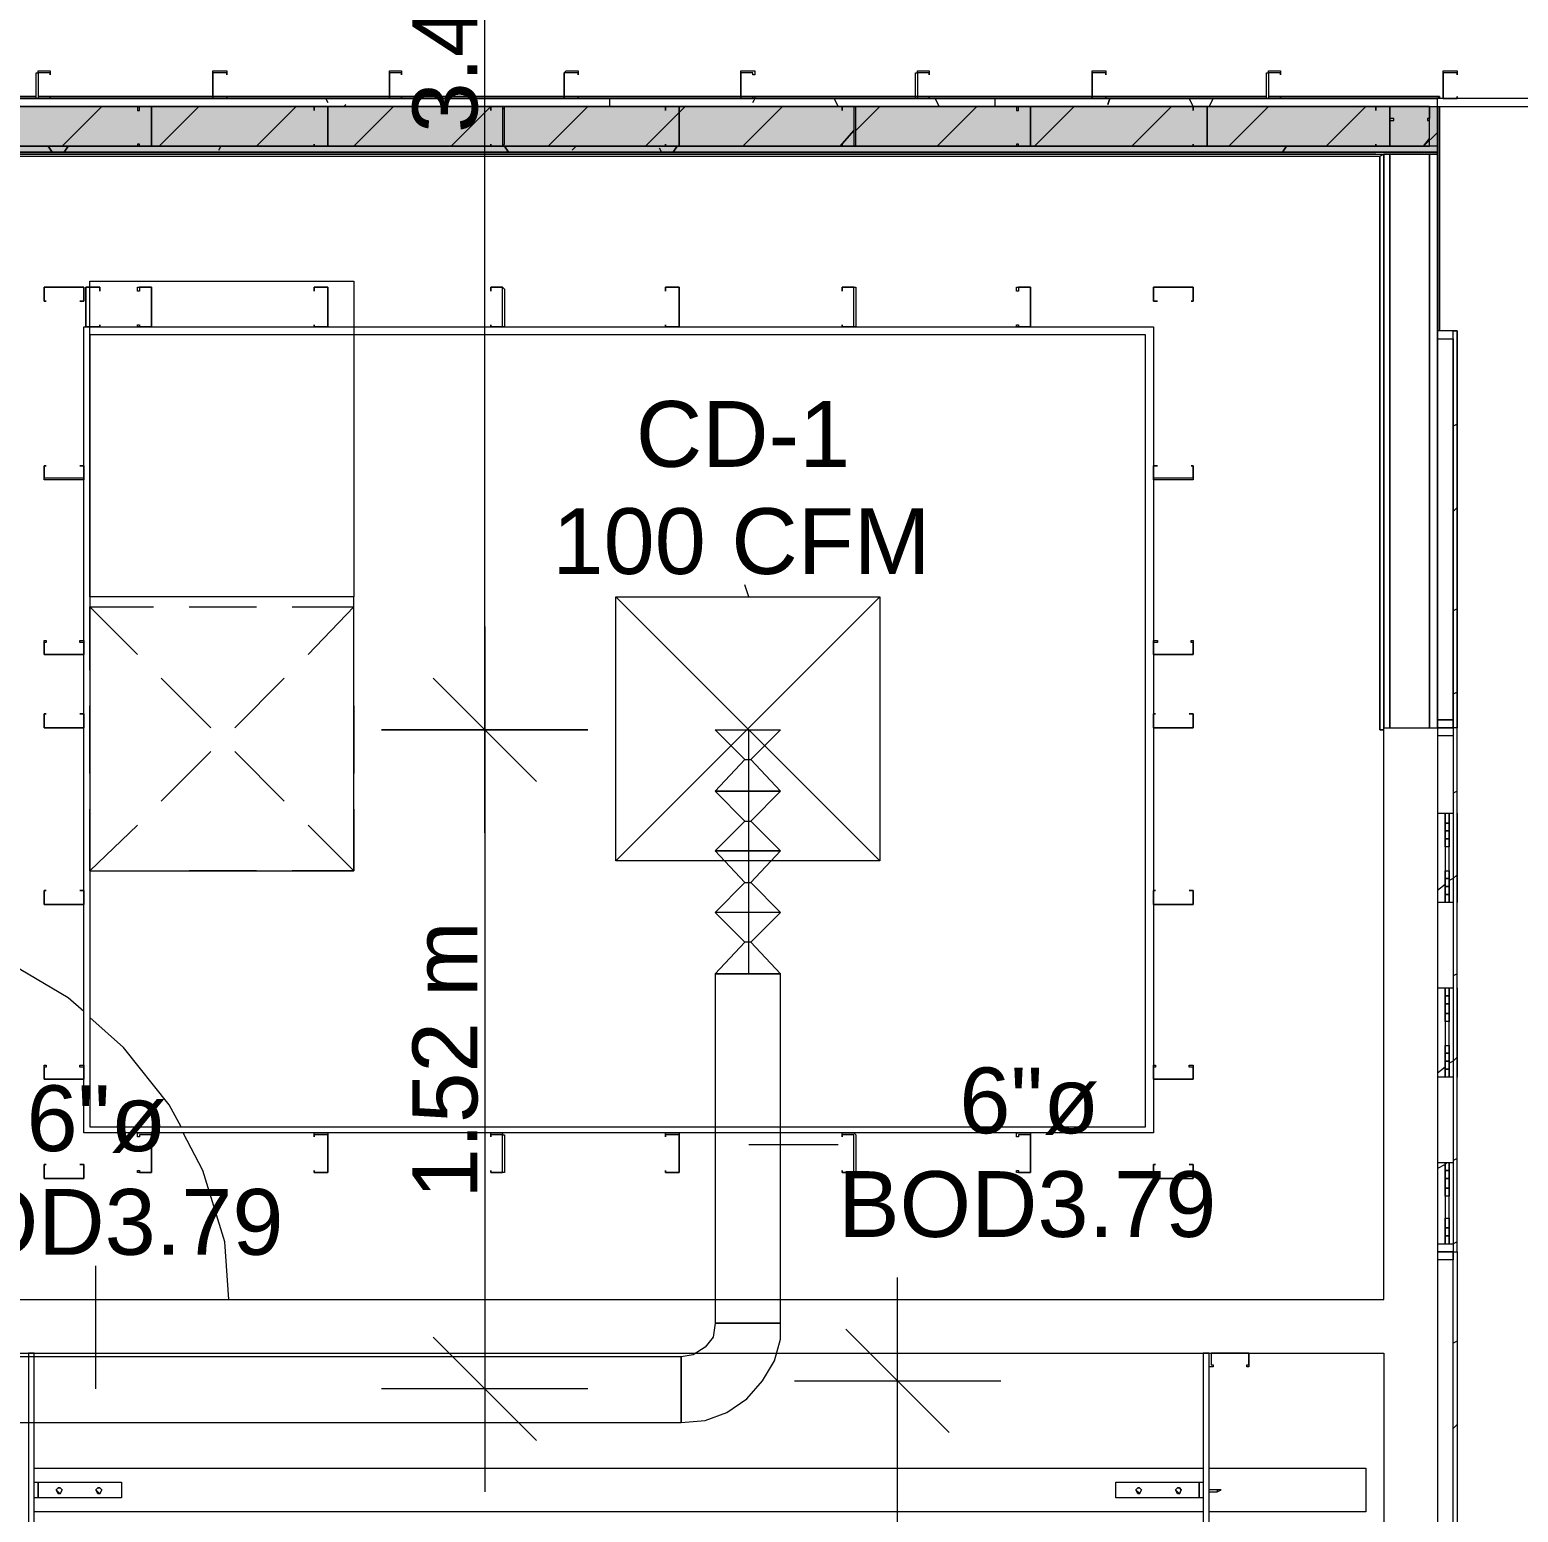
# Model space of a CAD drawing. Header units: metres. Extents: x -2 to 237, y -8 to 52.
# Drawn here: x 9.945 to 13.381, y 17.955 to 21.377 of the extents above; entities that cross this region are included whole.
import ezdxf

# ---------------------------------------------------------------- set-up
doc = ezdxf.new("R2010")
doc.units = ezdxf.units.M
doc.layers.add('HVAC - Ductos', color=5, linetype='Continuous', lineweight=0)
doc.layers.add('PDF2_Text', color=7, linetype='Continuous', lineweight=0)
doc.layers.add('PDF2_Geometry', color=7, linetype='Continuous', lineweight=0, true_color=0xaaaaaa)
doc.layers.add('PDF2_Solid Fills', color=7, linetype='Continuous', lineweight=0, true_color=0xffffff)
doc.styles.add('PDF Helvetica', font='')
doc.styles.get('PDF Helvetica').set_extended_font_data('Helvetica')

msp = doc.modelspace()

# ---------------------------------------------------------------- hatches: boundary and pattern name
at = {"layer": 'PDF2_Solid Fills', "lineweight": 0, "transparency": 33554559}
for points in [[(9.4143, 21.1078), (9.4143, 21.1994), (9.3959, 21.1994), (9.3959, 21.0941), (13.1941, 21.0941), (13.1941, 21.1994), (13.1759, 21.1994), (13.1759, 21.1078)], [(9.3959, 21.1078), (13.1941, 21.1078), (13.1941, 21.1994), (9.3959, 21.1994)]]:
    msp.add_hatch(color=256, dxfattribs=at).paths.add_polyline_path(points)

# ---------------------------------------------------------------- linework, layer by layer
at = {"layer": 'HVAC - Ductos', "lineweight": 0}
for points in [[(10.995, 19.5226), (10.995, 23.3941)], [(11.6043, 20.0678), (11.5952, 20.0952)], [(10.0832, 20.0448), (10.0832, 19.4355), (10.6926, 19.4355), (10.6926, 20.0678), (10.0832, 20.0678), (10.0832, 19.4355), (10.6926, 19.4355), (10.6926, 20.0448)], [(10.1932, 19.9349), (10.0832, 20.0448), (10.2298, 20.0448)], [(10.3123, 20.0448), (10.4681, 20.0448)], [(10.5505, 20.0448), (10.6926, 20.0448)], [(11.9068, 20.0678), (11.2973, 19.4584)], [(11.2973, 20.0678), (11.9068, 19.4584)], [(10.995, 19.999), (10.995, 18.0014)], [(10.3627, 19.7654), (10.2482, 19.8799)], [(11.5952, 19.6921), (11.5265, 19.7608), (11.6777, 19.7608), (11.6089, 19.6921), (11.6777, 19.6188), (11.5265, 19.6188), (11.5952, 19.6921), (11.6089, 19.6921)], [(11.6043, 19.1972), (11.6043, 19.2981), (11.6043, 19.3988), (11.6043, 19.495), (11.6043, 19.5821), (11.6043, 19.6554), (11.6043, 19.7104), (11.6043, 19.747), (11.6043, 19.7608)], [(10.5322, 19.5958), (10.4177, 19.7104)], [(11.5952, 19.55), (11.5265, 19.6188), (11.6777, 19.6188), (11.6089, 19.55), (11.6777, 19.4813), (11.5265, 19.4813), (11.5952, 19.55), (11.6089, 19.55)], [(10.6926, 19.4355), (10.5872, 19.5408)], [(11.5952, 19.408), (11.5265, 19.4813), (11.6777, 19.4813), (11.6089, 19.408), (11.6777, 19.3393), (11.5265, 19.3393), (11.5952, 19.408), (11.6089, 19.408)], [(11.6089, 19.2705), (11.5952, 19.2705), (11.5265, 19.1972), (11.5265, 18.3909), (11.5219, 18.3588), (11.5035, 18.3359), (11.476, 18.3176), (11.4486, 18.313), (11.4486, 18.3038), (11.4486, 18.2901), (11.4486, 18.2763), (11.4486, 18.258), (11.4486, 18.2397), (11.4486, 18.2167), (11.4486, 18.1985), (11.4486, 18.1847), (11.4486, 18.1709), (11.4486, 18.1663), (11.4486, 18.1618), (11.5035, 18.1663), (11.5539, 18.1847), (11.5997, 18.2167), (11.6364, 18.258), (11.6639, 18.3038), (11.6777, 18.3542), (11.6777, 18.3909), (11.6777, 19.1972), (11.6089, 19.2705), (11.6777, 19.3393), (11.5265, 19.3393), (11.5952, 19.2705)], [(11.6777, 19.1972), (11.6777, 19.1972)], [(11.6043, 18.8032), (11.8105, 18.8032)], [(10.0969, 18.2397), (10.0969, 18.5237)], [(11.948, 13.7221), (11.948, 15.4952), (11.948, 17.0393), (11.948, 18.4962)], [(11.5265, 18.3909), (11.5265, 18.3909)], [(11.1141, 18.1205), (10.995, 18.2397), (10.8758, 18.3588)], [(11.8288, 18.3771), (11.948, 18.258), (12.0671, 18.1389)], [(11.7097, 18.258), (11.948, 18.258), (12.1862, 18.258)], [(11.2332, 18.2397), (10.995, 18.2397), (10.7567, 18.2397)]]:
    msp.add_lwpolyline(points, dxfattribs=at)
for points in [[(10.0832, 20.0678), (10.0832, 20.7962), (10.6926, 20.7962), (10.6926, 20.0678)], [(11.9068, 19.4584), (11.2973, 19.4584), (11.2973, 20.0678), (11.9068, 20.0678)], [(10.8758, 19.8799), (10.995, 19.7608), (11.1141, 19.6417), (10.995, 19.7608)], [(11.2332, 19.7608), (10.995, 19.7608), (10.7567, 19.7608), (10.995, 19.7608)], [(11.6777, 19.1972), (11.6685, 19.1972), (11.6547, 19.1972), (11.641, 19.1972), (11.6227, 19.1972), (11.6043, 19.1972), (11.5814, 19.1972), (11.5631, 19.1972), (11.5493, 19.1972), (11.5356, 19.1972), (11.5311, 19.1972), (11.5265, 19.1972), (11.5311, 19.1972), (11.5356, 19.1972), (11.5493, 19.1972), (11.5631, 19.1972), (11.5814, 19.1972), (11.6043, 19.1972), (11.6227, 19.1972), (11.641, 19.1972), (11.6547, 19.1972), (11.6685, 19.1972)], [(11.6777, 19.1972), (11.5265, 19.1972)], [(11.5265, 19.1972), (11.5311, 19.1972), (11.5493, 19.1972), (11.5722, 19.1972), (11.6043, 19.1972), (11.6318, 19.1972), (11.6547, 19.1972), (11.6731, 19.1972), (11.6777, 19.1972), (11.6731, 19.1972), (11.6547, 19.1972), (11.6318, 19.1972), (11.6043, 19.1972), (11.5722, 19.1972), (11.5493, 19.1972), (11.5311, 19.1972)], [(11.6777, 19.1972), (11.6731, 19.1972), (11.6547, 19.1972), (11.6318, 19.1972), (11.6043, 19.1972), (11.5722, 19.1972), (11.5493, 19.1972), (11.5311, 19.1972), (11.5265, 19.1972), (11.5311, 19.1972), (11.5493, 19.1972), (11.5722, 19.1972), (11.6043, 19.1972), (11.6318, 19.1972), (11.6547, 19.1972), (11.6731, 19.1972)], [(11.6777, 18.3909), (11.6685, 18.3909), (11.6547, 18.3909), (11.641, 18.3909), (11.6227, 18.3909), (11.6043, 18.3909), (11.5814, 18.3909), (11.5631, 18.3909), (11.5493, 18.3909), (11.5356, 18.3909), (11.5311, 18.3909), (11.5265, 18.3909), (11.5311, 18.3909), (11.5356, 18.3909), (11.5493, 18.3909), (11.5631, 18.3909), (11.5814, 18.3909), (11.6043, 18.3909), (11.6227, 18.3909), (11.641, 18.3909), (11.6547, 18.3909), (11.6685, 18.3909)], [(11.6043, 18.3909), (11.6227, 18.3909), (11.641, 18.3909), (11.6547, 18.3909), (11.6685, 18.3909), (11.6777, 18.3909), (11.6685, 18.3909), (11.6547, 18.3909), (11.641, 18.3909), (11.6227, 18.3909), (11.6043, 18.3909), (11.5814, 18.3909), (11.5631, 18.3909), (11.5493, 18.3909), (11.5356, 18.3909), (11.5311, 18.3909), (11.5265, 18.3909), (11.5311, 18.3909), (11.5356, 18.3909), (11.5493, 18.3909), (11.5631, 18.3909), (11.5814, 18.3909)], [(11.6777, 18.3909), (11.6731, 18.3909), (11.6547, 18.3909), (11.6318, 18.3909), (11.6043, 18.3909), (11.5722, 18.3909), (11.5493, 18.3909), (11.5311, 18.3909), (11.5265, 18.3909), (11.5311, 18.3909), (11.5493, 18.3909), (11.5722, 18.3909), (11.6043, 18.3909), (11.6318, 18.3909), (11.6547, 18.3909), (11.6731, 18.3909)], [(11.5265, 18.3909), (11.5311, 18.3909), (11.5493, 18.3909), (11.5722, 18.3909), (11.6043, 18.3909), (11.6318, 18.3909), (11.6547, 18.3909), (11.6731, 18.3909), (11.6777, 18.3909), (11.6731, 18.3909), (11.6547, 18.3909), (11.6318, 18.3909), (11.6043, 18.3909), (11.5722, 18.3909), (11.5493, 18.3909), (11.5311, 18.3909)], [(8.7912, 18.313), (8.7912, 18.3038), (8.7912, 18.2901), (8.7912, 18.2763), (8.7912, 18.258), (8.7912, 18.2397), (8.7912, 18.2167), (8.7912, 18.1985), (8.7912, 18.1847), (8.7912, 18.1709), (8.7912, 18.1663), (8.7912, 18.1618), (11.4486, 18.1618), (11.4486, 18.1663), (11.4486, 18.1709), (11.4486, 18.1847), (11.4486, 18.1985), (11.4486, 18.2167), (11.4486, 18.2397), (11.4486, 18.258), (11.4486, 18.2763), (11.4486, 18.2901), (11.4486, 18.3038), (11.4486, 18.313)]]:
    msp.add_lwpolyline(points, close=True, dxfattribs=at)
at = {"layer": 'PDF2_Geometry', "lineweight": 0}
for points in [[(9.9641, 21.2178), (9.9595, 21.2178), (9.9595, 21.2774), (9.9641, 21.2774), (9.9641, 21.2819), (9.9915, 21.2819), (9.9915, 21.2728), (9.9915, 21.2774), (9.9641, 21.2774), (9.9641, 21.2178), (9.9915, 21.2178)], [(10.3672, 21.2178), (10.3672, 21.2774), (10.3672, 21.2819), (10.3993, 21.2819), (10.3993, 21.2728), (10.3993, 21.2774), (10.3672, 21.2774), (10.3672, 21.2178), (10.3993, 21.2178)], [(10.775, 21.2178), (10.775, 21.2774), (10.775, 21.2819), (10.8026, 21.2819), (10.8026, 21.2728), (10.8026, 21.2774), (10.775, 21.2774), (10.775, 21.2178), (10.8026, 21.2178)], [(11.1828, 21.2178), (11.1782, 21.2178), (11.1782, 21.2774), (11.1828, 21.2819), (11.2103, 21.2819), (11.2103, 21.2728), (11.2103, 21.2774), (11.1828, 21.2774), (11.1782, 21.2774), (11.1782, 21.2178), (11.1828, 21.2178), (11.2103, 21.2178)], [(12.3969, 21.2178), (12.3969, 21.2774), (12.3969, 21.2819), (12.429, 21.2819), (12.429, 21.2728), (12.429, 21.2774), (12.3969, 21.2774), (12.3969, 21.2178), (12.429, 21.2178)], [(12.8047, 21.2178), (12.8001, 21.2178), (12.8001, 21.2774), (12.8047, 21.2774), (12.8047, 21.2819), (12.8322, 21.2819), (12.8322, 21.2728), (12.8322, 21.2774), (12.8047, 21.2774), (12.8047, 21.2178), (12.8322, 21.2178)], [(13.2079, 21.2178), (13.2079, 21.2774), (13.2079, 21.2819), (13.24, 21.2819), (13.24, 21.2728), (13.24, 21.2774), (13.2079, 21.2774), (13.2079, 21.2178), (13.24, 21.2178)], [(11.2836, 21.2178), (9.1302, 21.2178), (9.1302, 21.1994), (11.2836, 21.1994)], [(9.9641, 21.2178), (9.5884, 21.2178)], [(9.9641, 21.2224), (10.3672, 21.2224), (10.775, 21.2224), (11.1782, 21.2224), (11.586, 21.2224), (11.9892, 21.2224), (12.3969, 21.2224), (12.8001, 21.2224), (12.3969, 21.2224), (11.9892, 21.2224), (11.586, 21.2224), (11.1782, 21.2224), (10.775, 21.2224), (10.3672, 21.2224)], [(9.9915, 21.2224), (9.9915, 21.2178)], [(10.3672, 21.2178), (9.9915, 21.2178)], [(10.3993, 21.2224), (10.3993, 21.2178)], [(10.775, 21.2178), (10.3993, 21.2178)], [(10.6284, 21.2178), (10.633, 21.2086)], [(10.6697, 21.1994), (10.6742, 21.204)], [(10.8026, 21.2224), (10.8026, 21.2178)], [(11.1828, 21.2178), (10.8026, 21.2178)], [(11.2103, 21.2224), (11.2103, 21.2178)], [(11.6135, 21.2086), (11.6181, 21.2178)], [(11.8014, 21.2178), (11.8105, 21.1994)], [(12.0212, 21.2224), (12.0212, 21.2178)], [(12.035, 21.2178), (12.0442, 21.1994)], [(14.2434, 21.2178), (12.1725, 21.2178), (12.1725, 21.1994), (14.2434, 21.1994)], [(12.429, 21.2224), (12.429, 21.2178)], [(12.8047, 21.2178), (12.429, 21.2178)], [(12.4336, 21.204), (12.4382, 21.2178)], [(12.6215, 21.2178), (12.6307, 21.1994)], [(12.6673, 21.1994), (12.6764, 21.2178)], [(13.1942, 21.2178), (13.1988, 21.2224), (13.1988, 21.2178), (13.1988, 21.2224), (12.8047, 21.2224), (13.1988, 21.2224)], [(12.8322, 21.2224), (12.8322, 21.2178)], [(13.24, 21.2224), (13.24, 21.2178)], [(9.3959, 21.1994), (9.4143, 21.1994), (9.4143, 21.1078), (13.1759, 21.1078), (13.1759, 21.1994), (13.1713, 21.1994), (13.1942, 21.1994), (13.1942, 21.1078), (9.3959, 21.1078)], [(9.8174, 21.1994), (10.1932, 21.1994)], [(10.1932, 21.1078), (10.2252, 21.1078), (10.2252, 21.1124), (10.2252, 21.1994), (10.1932, 21.1994), (10.1932, 21.1903), (10.1977, 21.1903), (10.1977, 21.1994), (10.2252, 21.1994), (10.2252, 21.1124), (10.2252, 21.1078), (10.1977, 21.1078), (10.1977, 21.1124), (10.1932, 21.1124)], [(10.2252, 21.1994), (10.6009, 21.1994)], [(10.6009, 21.1078), (10.6284, 21.1078), (10.633, 21.1078), (10.633, 21.1124), (10.633, 21.1994), (10.6284, 21.1994), (10.6009, 21.1994), (10.6009, 21.1903), (10.6009, 21.1994), (10.6284, 21.1994), (10.633, 21.1994), (10.633, 21.1124), (10.633, 21.1078), (10.6284, 21.1078), (10.6009, 21.1078), (10.6009, 21.1124)], [(10.6284, 21.1994), (11.0087, 21.1994)], [(11.0087, 21.1078), (11.0362, 21.1078), (11.0408, 21.1124), (11.0408, 21.1994), (11.0362, 21.1994), (11.0087, 21.1994), (11.0087, 21.1903), (11.0087, 21.1994), (11.0362, 21.1994), (11.0362, 21.1124), (11.0362, 21.1078), (11.0087, 21.1078), (11.0087, 21.1124)], [(11.0362, 21.1994), (11.4119, 21.1994)], [(11.4119, 21.1078), (11.444, 21.1078), (11.444, 21.1124), (11.444, 21.1994), (11.4119, 21.1994), (11.4119, 21.1903), (11.4119, 21.1994), (11.444, 21.1994), (11.444, 21.1124), (11.444, 21.1078), (11.4119, 21.1078), (11.4119, 21.1124)], [(11.444, 21.1994), (11.8197, 21.1994)], [(11.8197, 21.1078), (11.8471, 21.1078), (11.8517, 21.1078), (11.8517, 21.1124), (11.8517, 21.1994), (11.8471, 21.1994), (11.8197, 21.1994), (11.8197, 21.1903), (11.8197, 21.1994), (11.8471, 21.1994), (11.8471, 21.1124), (11.8471, 21.1078), (11.8197, 21.1078), (11.8197, 21.1124)], [(11.8471, 21.1994), (12.2229, 21.1994)], [(12.2229, 21.1078), (12.2549, 21.1078), (12.2549, 21.1124), (12.2549, 21.1994), (12.2229, 21.1994), (12.2229, 21.1903), (12.2275, 21.1903), (12.2275, 21.1994), (12.2549, 21.1994), (12.2549, 21.1124), (12.2549, 21.1078), (12.2275, 21.1078), (12.2275, 21.1124), (12.2229, 21.1124)], [(12.2549, 21.1994), (12.6307, 21.1994)], [(12.6307, 21.1078), (12.6581, 21.1078), (12.6627, 21.1078), (12.6627, 21.1124), (12.6627, 21.1994), (12.6581, 21.1994), (12.6307, 21.1994), (12.6307, 21.1903), (12.6307, 21.1994), (12.6581, 21.1994), (12.6627, 21.1994), (12.6627, 21.1124), (12.6627, 21.1078), (12.6581, 21.1078), (12.6307, 21.1078), (12.6307, 21.1124)], [(12.6581, 21.1994), (13.0522, 21.1994)], [(13.0522, 21.1078), (13.0796, 21.1078), (13.0842, 21.1078), (13.0842, 21.1124), (13.0842, 21.1994), (13.0796, 21.1994), (13.0522, 21.1994), (13.0522, 21.1903), (13.0522, 21.1994), (13.0796, 21.1994), (13.0842, 21.1994), (13.0842, 21.1124), (13.0842, 21.1078), (13.0796, 21.1078), (13.0522, 21.1078), (13.0522, 21.1124)], [(13.0796, 21.1994), (13.0842, 21.1994)], [(13.1759, 21.1674), (13.1759, 21.1994), (13.1713, 21.1994), (13.0842, 21.1994), (13.0842, 21.1674), (13.0934, 21.1674), (13.0934, 21.172), (13.0842, 21.172), (13.0842, 21.1994), (13.1713, 21.1994), (13.1759, 21.1994), (13.1759, 21.172), (13.1713, 21.172), (13.1713, 21.1674)], [(13.1988, 21.1994), (13.1988, 20.6817)], [(9.3959, 21.1078), (9.3959, 21.0941), (13.1942, 21.0941), (13.1942, 21.1078)], [(9.987, 21.1078), (9.9961, 21.0941)], [(10.0237, 21.0941), (10.0328, 21.1078)], [(10.381, 21.0987), (10.3856, 21.1078)], [(11.0408, 21.1078), (11.0499, 21.0941)], [(11.1965, 21.0987), (11.2057, 21.1078)], [(11.3982, 21.1032), (11.4028, 21.0941)], [(11.4302, 21.0941), (11.4394, 21.1078)], [(12.8368, 21.0941), (12.8459, 21.1078)], [(9.3959, 21.0895), (13.1942, 21.0895), (13.1942, 21.0941), (9.3959, 21.0941)], [(13.0522, 21.0895), (9.5884, 21.0895)], [(9.9779, 20.7825), (10.0649, 20.7825), (10.0695, 20.7825), (10.0695, 20.7504), (10.0603, 20.7504), (10.0695, 20.7504), (10.0695, 20.7825), (10.0649, 20.7825), (9.9779, 20.7825), (9.9779, 20.7504)], [(10.0741, 20.6909), (10.0741, 20.7779), (10.0741, 20.7825), (10.1061, 20.7825), (10.1061, 20.7734), (10.1061, 20.7825), (10.0741, 20.7825), (10.0741, 20.7779), (10.0741, 20.6909), (10.1061, 20.6909)], [(10.1932, 20.6954), (10.1977, 20.6954), (10.1977, 20.6909), (10.2252, 20.6909), (10.2252, 20.7779), (10.2252, 20.7825), (10.1977, 20.7825), (10.1977, 20.7734), (10.1932, 20.7734), (10.1932, 20.7825), (10.2252, 20.7825), (10.2252, 20.7779), (10.2252, 20.6909), (10.1932, 20.6909)], [(10.6284, 20.6909), (10.633, 20.6909), (10.633, 20.7779), (10.633, 20.7825), (10.6284, 20.7825), (10.6009, 20.7825), (10.6009, 20.7734), (10.6009, 20.7825), (10.6284, 20.7825), (10.633, 20.7825), (10.633, 20.7779), (10.633, 20.6909), (10.6284, 20.6909), (10.6009, 20.6909)], [(11.0362, 20.6909), (11.0362, 20.7779), (11.0362, 20.7825), (11.0087, 20.7825), (11.0087, 20.7734), (11.0087, 20.7825), (11.0362, 20.7825), (11.0408, 20.7779), (11.0408, 20.6909), (11.0362, 20.6909), (11.0087, 20.6909)], [(11.444, 20.6909), (11.444, 20.7779), (11.444, 20.7825), (11.4119, 20.7825), (11.4119, 20.7734), (11.4119, 20.7825), (11.444, 20.7825), (11.444, 20.7779), (11.444, 20.6909), (11.4119, 20.6909)], [(11.8471, 20.6909), (11.8471, 20.7779), (11.8471, 20.7825), (11.8197, 20.7825), (11.8197, 20.7734), (11.8197, 20.7825), (11.8471, 20.7825), (11.8517, 20.7825), (11.8517, 20.7779), (11.8517, 20.6909), (11.8471, 20.6909), (11.8197, 20.6909)], [(12.2229, 20.6954), (12.2275, 20.6954), (12.2275, 20.6909), (12.2549, 20.6909), (12.2549, 20.7779), (12.2549, 20.7825), (12.2275, 20.7825), (12.2275, 20.7734), (12.2229, 20.7734), (12.2229, 20.7825), (12.2549, 20.7825), (12.2549, 20.7779), (12.2549, 20.6909), (12.2229, 20.6909)], [(12.6307, 20.7825), (12.5436, 20.7825), (12.539, 20.7825), (12.539, 20.7504), (12.5482, 20.7504), (12.539, 20.7504), (12.539, 20.7825), (12.5436, 20.7825), (12.6307, 20.7825), (12.6307, 20.7504)], [(9.9824, 20.7504), (9.9779, 20.7504)], [(12.6261, 20.7504), (12.6307, 20.7504)], [(10.0695, 18.8307), (10.0695, 18.8445), (10.0695, 20.6726), (10.0695, 20.6909), (12.539, 20.6909), (12.539, 20.6726), (12.539, 18.8445), (12.539, 18.8307)], [(10.1061, 20.6954), (10.1061, 20.6909)], [(10.6009, 20.6954), (10.6009, 20.6909)], [(11.0087, 20.6954), (11.0087, 20.6909)], [(11.4119, 20.6954), (11.4119, 20.6909)], [(11.8197, 20.6954), (11.8197, 20.6909)], [(10.0832, 18.8445), (12.5206, 18.8445), (12.5206, 20.6726), (10.0832, 20.6726)], [(9.9779, 20.3427), (10.0695, 20.3427), (10.0695, 20.3701), (10.0603, 20.3701), (10.0695, 20.3701), (10.0695, 20.3427), (10.0695, 20.3381), (9.9779, 20.3381), (9.9779, 20.3427), (9.9779, 20.3701)], [(9.9824, 20.3701), (9.9779, 20.3701)], [(12.6307, 20.3427), (12.6307, 20.3381), (12.5436, 20.3381), (12.539, 20.3381), (12.539, 20.3427), (12.539, 20.3701), (12.5482, 20.3701), (12.539, 20.3701), (12.539, 20.3427), (12.5436, 20.3427), (12.6307, 20.3427), (12.6307, 20.3701)], [(12.6261, 20.3701), (12.6307, 20.3701)], [(9.9824, 19.967), (9.9824, 19.9624), (9.9779, 19.9624), (9.9779, 19.9349), (10.0695, 19.9349), (10.0695, 19.9624), (10.0603, 19.9624), (10.0603, 19.967), (10.0695, 19.967), (10.0695, 19.9349), (9.9779, 19.9349), (9.9779, 19.967)], [(12.6307, 19.9349), (12.5436, 19.9349), (12.539, 19.9349), (12.539, 19.967), (12.5482, 19.967), (12.5482, 19.9624), (12.539, 19.9624), (12.539, 19.9349), (12.5436, 19.9349), (12.6307, 19.9349), (12.6307, 19.9624), (12.6261, 19.9624), (12.6261, 19.967), (12.6307, 19.967)], [(9.9779, 19.7654), (10.0695, 19.7654), (10.0695, 19.7975), (10.0603, 19.7975), (10.0695, 19.7975), (10.0695, 19.7654), (9.9779, 19.7654), (9.9779, 19.7975)], [(9.9824, 19.7975), (9.9779, 19.7975)], [(12.539, 19.7654), (12.6307, 19.7654), (12.6307, 19.7975), (12.6215, 19.7975), (12.6307, 19.7975), (12.6307, 19.7654), (12.539, 19.7654), (12.539, 19.7975)], [(12.5436, 19.7975), (12.539, 19.7975)], [(13.0613, 19.7608), (13.0704, 19.7608)], [(13.2216, 19.5684), (13.2216, 19.5454), (13.2125, 19.5454), (13.2125, 19.5684)], [(13.2216, 19.5454), (13.2216, 19.5272), (13.2125, 19.5272), (13.2125, 19.5454)], [(13.2216, 19.5272), (13.2216, 19.5088), (13.2125, 19.5088), (13.2125, 19.5272)], [(13.2216, 19.5088), (13.2216, 19.4905), (13.2125, 19.4905), (13.2125, 19.5088)], [(13.2216, 19.4355), (13.2216, 19.4172), (13.2125, 19.4172), (13.2125, 19.4355)], [(13.2125, 19.4172), (13.2216, 19.4172), (13.2216, 19.3988), (13.2125, 19.3988)], [(9.9779, 19.3622), (9.9779, 19.3576), (10.0695, 19.3576), (10.0695, 19.3622), (10.0695, 19.3897), (10.0603, 19.3897), (10.0695, 19.3897), (10.0695, 19.3622), (10.0695, 19.3576), (9.9779, 19.3576), (9.9779, 19.3622), (9.9779, 19.3897)], [(9.9824, 19.3897), (9.9779, 19.3897)], [(12.539, 19.3622), (12.539, 19.3576), (12.6307, 19.3576), (12.6307, 19.3622), (12.6307, 19.3897), (12.6215, 19.3897), (12.6307, 19.3897), (12.6307, 19.3622), (12.6307, 19.3576), (12.539, 19.3576), (12.539, 19.3622), (12.539, 19.3897)], [(12.5436, 19.3897), (12.539, 19.3897)], [(13.2125, 19.3988), (13.2216, 19.3988), (13.2216, 19.3805), (13.2125, 19.3805)], [(13.2125, 19.3622), (13.2125, 19.3805), (13.2216, 19.3805), (13.2216, 19.3622)], [(13.2216, 19.1652), (13.2216, 19.1468), (13.2125, 19.1468), (13.2125, 19.1652)], [(13.2216, 19.1468), (13.2216, 19.1285), (13.2125, 19.1285), (13.2125, 19.1468)], [(13.2216, 19.1285), (13.2216, 19.1056), (13.2125, 19.1056), (13.2125, 19.1285)], [(13.2216, 19.1056), (13.2216, 19.0873), (13.2125, 19.0873), (13.2125, 19.1056)], [(13.2216, 19.0323), (13.2216, 19.014), (13.2125, 19.014), (13.2125, 19.0323)], [(13.2125, 19.014), (13.2216, 19.014), (13.2216, 18.9956), (13.2125, 18.9956)], [(9.9824, 18.9865), (9.9824, 18.9819), (9.9779, 18.9819), (9.9779, 18.9544), (10.0695, 18.9544), (10.0695, 18.9819), (10.0603, 18.9819), (10.0603, 18.9865), (10.0695, 18.9865), (10.0695, 18.9544), (9.9779, 18.9544), (9.9779, 18.9865)], [(12.5436, 18.9865), (12.5436, 18.9819), (12.539, 18.9819), (12.539, 18.9544), (12.6307, 18.9544), (12.6307, 18.9819), (12.6215, 18.9819), (12.6215, 18.9865), (12.6307, 18.9865), (12.6307, 18.9544), (12.539, 18.9544), (12.539, 18.9865)], [(13.2125, 18.9956), (13.2216, 18.9956), (13.2216, 18.9774), (13.2125, 18.9774)], [(13.2125, 18.959), (13.2125, 18.9774), (13.2216, 18.9774), (13.2216, 18.959)], [(10.1932, 18.7437), (10.1977, 18.7437), (10.1977, 18.7391), (10.2252, 18.7391), (10.2252, 18.8261), (10.1977, 18.8261), (10.1977, 18.8215), (10.1932, 18.8215), (10.1932, 18.8307), (10.2252, 18.8307), (10.2252, 18.8261), (10.2252, 18.7391), (10.1932, 18.7391)], [(10.6284, 18.7391), (10.633, 18.7391), (10.633, 18.8261), (10.6284, 18.8261), (10.6009, 18.8261), (10.6009, 18.8215), (10.6009, 18.8307), (10.6284, 18.8307), (10.633, 18.8307), (10.633, 18.8261), (10.633, 18.7391), (10.6284, 18.7391), (10.6009, 18.7391)], [(11.0362, 18.7391), (11.0362, 18.8261), (11.0087, 18.8261), (11.0087, 18.8215), (11.0087, 18.8307), (11.0362, 18.8307), (11.0362, 18.8261), (11.0408, 18.8261), (11.0408, 18.7391), (11.0362, 18.7391), (11.0087, 18.7391)], [(11.444, 18.7391), (11.444, 18.8261), (11.4119, 18.8261), (11.4119, 18.8215), (11.4119, 18.8307), (11.444, 18.8307), (11.444, 18.8261), (11.444, 18.7391), (11.4119, 18.7391)], [(11.8471, 18.7391), (11.8471, 18.8261), (11.8197, 18.8261), (11.8197, 18.8215), (11.8197, 18.8307), (11.8471, 18.8307), (11.8517, 18.8261), (11.8517, 18.7391), (11.8471, 18.7391), (11.8197, 18.7391)], [(12.2229, 18.7437), (12.2275, 18.7437), (12.2275, 18.7391), (12.2549, 18.7391), (12.2549, 18.8261), (12.2275, 18.8261), (12.2275, 18.8215), (12.2229, 18.8215), (12.2229, 18.8307), (12.2549, 18.8307), (12.2549, 18.8261), (12.2549, 18.7391), (12.2229, 18.7391)], [(9.9779, 18.7299), (9.9779, 18.7253), (10.0695, 18.7253), (10.0695, 18.7299), (10.0695, 18.7574), (10.0603, 18.7574), (10.0695, 18.7574), (10.0695, 18.7299), (10.0695, 18.7253), (9.9779, 18.7253), (9.9779, 18.7299), (9.9779, 18.7574)], [(9.9824, 18.7574), (9.9779, 18.7574)], [(10.6009, 18.7437), (10.6009, 18.7391)], [(11.0087, 18.7437), (11.0087, 18.7391)], [(11.4119, 18.7437), (11.4119, 18.7391)], [(11.8197, 18.7437), (11.8197, 18.7391)], [(12.539, 18.7299), (12.539, 18.7253), (12.6307, 18.7253), (12.6307, 18.7299), (12.6307, 18.7574), (12.6215, 18.7574), (12.6307, 18.7574), (12.6307, 18.7299), (12.6307, 18.7253), (12.539, 18.7253), (12.539, 18.7299), (12.539, 18.7574)], [(12.5436, 18.7574), (12.539, 18.7574)], [(13.2216, 18.7619), (13.2216, 18.7437), (13.2125, 18.7437), (13.2125, 18.7619)], [(13.2216, 18.7437), (13.2216, 18.7253), (13.2125, 18.7253), (13.2125, 18.7437)], [(13.2216, 18.7253), (13.2216, 18.7025), (13.2125, 18.7025), (13.2125, 18.7253)], [(13.2216, 18.7025), (13.2216, 18.6841), (13.2125, 18.6841), (13.2125, 18.7025)], [(13.2216, 18.6337), (13.2216, 18.6108), (13.2125, 18.6108), (13.2125, 18.6337)], [(13.2125, 18.6108), (13.2216, 18.6108), (13.2216, 18.5925), (13.2125, 18.5925)], [(12.6673, 18.3221), (12.6718, 18.3221), (12.7589, 18.3221), (12.7589, 18.2901), (12.7543, 18.2901), (12.7543, 18.2947), (12.7589, 18.2947), (12.7589, 18.3221), (12.6718, 18.3221), (12.6718, 18.2947), (12.6764, 18.2947), (12.6764, 18.2901), (12.6673, 18.2901)], [(9.9641, 17.9877), (9.9641, 18.0243)], [(9.9641, 18.006), (9.9641, 18.0014), (9.9641, 17.9968), (9.9641, 18.0014), (9.9641, 18.006), (9.9641, 18.0106), (9.9641, 18.006), (9.9641, 17.9968), (9.9641, 18.006), (9.9641, 18.0106)], [(10.0053, 18.006), (10.0099, 18.0014), (10.0145, 17.9968), (10.0191, 18.006), (10.0145, 18.0106), (10.0099, 18.0106)], [(10.0191, 18.006), (10.0145, 17.9968), (10.0099, 17.9968), (10.0053, 18.006), (10.0099, 18.0106), (10.0145, 18.0106)], [(10.0969, 18.006), (10.1015, 18.0014), (10.1061, 17.9968), (10.1107, 18.006), (10.1061, 18.0106), (10.1015, 18.0106)], [(10.1107, 18.006), (10.1061, 17.9968), (10.1015, 17.9968), (10.0969, 18.006), (10.1015, 18.0106), (10.1061, 18.0106)], [(12.4978, 18.006), (12.5024, 18.0014), (12.5069, 17.9968), (12.5115, 18.006), (12.5069, 18.0106), (12.5024, 18.0106)], [(12.5115, 18.006), (12.5069, 17.9968), (12.5024, 17.9968), (12.4978, 18.006), (12.5024, 18.0106), (12.5069, 18.0106)], [(12.5894, 18.006), (12.594, 18.0014), (12.5986, 17.9968), (12.6031, 18.006), (12.5986, 18.0106), (12.594, 18.0106)], [(12.6031, 18.006), (12.5986, 17.9968), (12.594, 17.9968), (12.5894, 18.006), (12.594, 18.0106), (12.5986, 18.0106)], [(12.6444, 17.9877), (12.6444, 18.0243)], [(12.6444, 18.006), (12.6444, 18.0014), (12.6444, 17.9968), (12.6444, 18.0014), (12.6444, 18.006), (12.6444, 18.0106), (12.6444, 18.006), (12.6444, 17.9968), (12.6444, 18.006), (12.6444, 18.0106)]]:
    msp.add_lwpolyline(points, close=True, dxfattribs=at)
for points in [[(9.9641, 21.2774), (9.9641, 21.2774)], [(9.9915, 21.2728), (9.9915, 21.2728)], [(10.3672, 21.2774), (10.3672, 21.2774)], [(10.3993, 21.2728), (10.3993, 21.2728)], [(10.775, 21.2774), (10.775, 21.2774)], [(10.8026, 21.2728), (10.8026, 21.2728)], [(11.586, 21.2178), (11.2103, 21.2178), (11.586, 21.2178), (11.586, 21.2774), (11.586, 21.2819), (11.6181, 21.2819), (11.6181, 21.2728), (11.6135, 21.2728), (11.6135, 21.2774), (11.586, 21.2774), (11.586, 21.2178), (11.6135, 21.2178), (11.6135, 21.2224), (11.6181, 21.2224), (11.6181, 21.2178)], [(11.2103, 21.2728), (11.2103, 21.2728)], [(11.586, 21.2774), (11.586, 21.2774)], [(11.9938, 21.2178), (11.6181, 21.2178), (11.9938, 21.2178), (11.9892, 21.2178), (11.9892, 21.2774), (11.9938, 21.2774), (11.9938, 21.2819), (12.0212, 21.2819), (12.0212, 21.2728), (12.0212, 21.2774), (11.9938, 21.2774), (11.9938, 21.2178), (12.0212, 21.2178), (12.3969, 21.2178), (12.0212, 21.2178)], [(11.9938, 21.2774), (11.9938, 21.2774)], [(12.0212, 21.2728), (12.0212, 21.2728)], [(12.3969, 21.2774), (12.3969, 21.2774)], [(12.429, 21.2728), (12.429, 21.2728)], [(12.8047, 21.2774), (12.8047, 21.2774)], [(12.8322, 21.2728), (12.8322, 21.2728)], [(13.2079, 21.2774), (13.2079, 21.2774)], [(13.24, 21.2728), (13.24, 21.2728)], [(9.1302, 21.1994), (8.2459, 21.1994), (8.2459, 21.2178), (9.1302, 21.2178), (9.1302, 21.1994), (11.2836, 21.1994)], [(13.1942, 21.1078), (13.1942, 21.2178), (9.3959, 21.2178), (9.5563, 21.2178), (9.3959, 21.2178), (9.3914, 21.2224), (9.3914, 21.2178), (9.3914, 21.2224), (9.5563, 21.2224), (9.9595, 21.2224), (9.5563, 21.2224), (9.3914, 21.2224), (9.3959, 21.2178), (9.3959, 21.1078)], [(12.8322, 21.2178), (13.1942, 21.2178), (9.3959, 21.2178), (9.5563, 21.2178)], [(9.5563, 21.2178), (9.3959, 21.2178), (9.3959, 21.0895), (13.1942, 21.0895), (13.1942, 21.2178), (12.8322, 21.2178)], [(13.1713, 21.1994), (13.1942, 21.1994), (13.1942, 21.2178), (9.3959, 21.2178), (9.3959, 21.1994), (9.4143, 21.1994)], [(9.9641, 21.2178), (9.5884, 21.2178)], [(9.9641, 21.2178), (9.5884, 21.2178)], [(9.9641, 21.2178), (9.9641, 21.2178)], [(9.9915, 21.2224), (9.9915, 21.2224)], [(10.3672, 21.2178), (9.9915, 21.2178)], [(10.3672, 21.2178), (9.9915, 21.2178)], [(10.3672, 21.2178), (10.3672, 21.2178)], [(10.3672, 21.2178), (10.3672, 21.2178)], [(10.3993, 21.2224), (10.3993, 21.2224)], [(10.775, 21.2178), (10.3993, 21.2178)], [(10.775, 21.2178), (10.3993, 21.2178)], [(10.775, 21.2178), (10.775, 21.2178)], [(10.775, 21.2178), (10.775, 21.2178)], [(10.8026, 21.2224), (10.8026, 21.2224)], [(11.1828, 21.2178), (10.8026, 21.2178)], [(11.1828, 21.2178), (10.8026, 21.2178)], [(11.2103, 21.2224), (11.2103, 21.2224)], [(12.3969, 21.2178), (11.2103, 21.2178)], [(12.3969, 21.2178), (11.2103, 21.2178)], [(11.586, 21.2178), (11.586, 21.2178)], [(11.586, 21.2178), (11.586, 21.2178)], [(11.9938, 21.2178), (11.9938, 21.2178)], [(12.0212, 21.2224), (12.0212, 21.2224)], [(12.1725, 21.1994), (14.2434, 21.1994), (14.2434, 21.2178), (15.1322, 21.2178), (15.1322, 21.1994), (16.4518, 21.1994)], [(12.3969, 21.2178), (12.3969, 21.2178)], [(12.3969, 21.2178), (12.3969, 21.2178)], [(12.429, 21.2224), (12.429, 21.2224)], [(12.8047, 21.2178), (12.429, 21.2178)], [(12.8047, 21.2178), (12.429, 21.2178)], [(12.8047, 21.2178), (12.8047, 21.2178)], [(12.8322, 21.2224), (12.8322, 21.2224)], [(12.8322, 21.2178), (13.1942, 21.2178), (12.8322, 21.2178)], [(13.2079, 21.2178), (13.2079, 21.2178)], [(13.2079, 21.2178), (13.2079, 21.2178)], [(13.24, 21.2224), (13.24, 21.2224)], [(13.1942, 20.6634), (13.2308, 20.6634), (13.2308, 20.6817), (13.1942, 20.6817), (13.1942, 21.1994), (13.1942, 21.1078), (13.1942, 21.0941), (9.3959, 21.0941)], [(9.5288, 21.0849), (13.0613, 21.0849), (13.0613, 19.7608), (13.0613, 21.0849), (13.0704, 21.0895), (13.0704, 19.7654), (13.0704, 21.0895), (13.0704, 19.7654), (13.0842, 19.7654), (13.0842, 21.0895), (13.0842, 19.7654), (13.1759, 19.7654), (13.1759, 21.0895), (13.1759, 19.7654), (13.1942, 19.7654), (13.1942, 21.0895), (13.1942, 19.7654), (13.1942, 21.1994), (13.1942, 20.6817)], [(9.8174, 21.1994), (10.1932, 21.1994)], [(10.2252, 21.1994), (10.6009, 21.1994)], [(10.6284, 21.1994), (11.0087, 21.1994)], [(11.0362, 21.1994), (11.4119, 21.1994)], [(11.444, 21.1994), (11.8197, 21.1994)], [(11.8471, 21.1994), (12.2229, 21.1994)], [(12.2549, 21.1994), (12.6307, 21.1994)], [(12.6581, 21.1994), (13.0522, 21.1994)], [(13.0796, 21.1994), (13.0842, 21.1994)], [(10.4543, 21.1078), (10.4543, 21.1078)], [(10.4543, 21.1078), (10.4543, 21.1078)], [(9.3501, 13.4472), (9.3593, 13.4472), (9.3593, 14.7255), (9.3501, 14.7255), (9.3501, 15.9992), (9.3593, 15.9992), (9.3593, 17.2775), (9.3501, 17.2775), (9.3501, 18.5558), (9.3593, 18.5558), (9.3593, 19.7654), (9.3959, 19.7654), (9.3959, 21.0895), (9.5197, 21.0895), (9.5288, 21.0849), (13.0613, 21.0849), (13.0704, 21.0895), (13.0704, 19.7654), (13.1942, 19.7654), (13.1942, 21.0895), (13.0704, 21.0895)], [(9.5197, 21.0895), (9.5197, 19.7654), (9.5197, 18.4458), (13.0704, 18.4458), (13.0704, 19.7654), (13.1942, 19.7654), (13.1942, 13.4472), (9.3959, 13.4472), (9.3959, 13.4518), (9.3959, 13.4472), (9.3959, 11.9765), (9.5197, 11.9765), (9.5197, 10.657), (13.0704, 10.657), (13.0704, 11.9765), (13.1942, 11.9765), (13.1942, 13.3235), (13.1942, 13.4472)], [(13.0704, 21.0895), (13.0704, 19.7654), (13.0704, 21.0895)], [(9.9779, 20.7825), (9.9779, 20.7825)], [(9.9779, 20.7825), (9.9779, 20.7825)], [(10.1061, 20.7734), (10.1061, 20.7734)], [(10.6009, 20.7734), (10.6009, 20.7734)], [(11.0087, 20.7734), (11.0087, 20.7734)], [(11.4119, 20.7734), (11.4119, 20.7734)], [(11.8197, 20.7734), (11.8197, 20.7734)], [(12.6307, 20.7825), (12.6307, 20.7825)], [(12.6307, 20.7825), (12.6307, 20.7825)], [(9.9824, 20.7504), (9.9824, 20.7504)], [(10.0603, 20.7504), (10.0603, 20.7504)], [(12.5482, 20.7504), (12.5482, 20.7504)], [(12.6261, 20.7504), (12.6261, 20.7504)], [(10.0741, 20.6909), (10.0741, 20.6909)], [(10.0741, 20.6909), (10.0741, 20.6909)], [(10.1061, 20.6954), (10.1061, 20.6954)], [(10.2252, 20.6909), (10.2252, 20.6909)], [(10.2252, 20.6909), (10.2252, 20.6909)], [(10.6009, 20.6954), (10.6009, 20.6954)], [(11.0087, 20.6954), (11.0087, 20.6954)], [(11.0362, 20.6909), (11.0362, 20.6909)], [(11.4119, 20.6954), (11.4119, 20.6954)], [(11.444, 20.6909), (11.444, 20.6909)], [(11.444, 20.6909), (11.444, 20.6909)], [(11.8197, 20.6954), (11.8197, 20.6954)], [(11.8471, 20.6909), (11.8471, 20.6909)], [(12.2549, 20.6909), (12.2549, 20.6909)], [(12.2549, 20.6909), (12.2549, 20.6909)], [(13.2308, 20.6634), (13.2308, 19.7837), (13.1942, 19.7837), (13.2308, 19.7837), (13.2308, 19.7654), (13.2308, 20.6817), (13.24, 20.6817), (13.24, 19.7654), (13.24, 20.6817), (13.2308, 20.6817)], [(13.24, 20.4664), (13.2308, 20.4618)], [(9.9824, 20.3701), (9.9824, 20.3701)], [(10.0603, 20.3701), (10.0603, 20.3701)], [(12.5482, 20.3701), (12.5482, 20.3701)], [(12.6261, 20.3701), (12.6261, 20.3701)], [(9.9779, 20.3427), (9.9779, 20.3427)], [(10.0695, 20.3427), (10.0695, 20.3427)], [(12.6307, 20.3427), (12.6307, 20.3427)], [(13.24, 20.2739), (13.2308, 20.2648)], [(13.24, 20.0403), (13.2308, 20.0357)], [(9.9779, 19.9349), (9.9779, 19.9349)], [(9.9779, 19.9349), (9.9779, 19.9349)], [(10.0695, 19.9349), (10.0695, 19.9349)], [(10.0695, 19.9349), (10.0695, 19.9349)], [(12.6307, 19.9349), (12.6307, 19.9349)], [(12.6307, 19.9349), (12.6307, 19.9349)], [(13.24, 19.8479), (13.2308, 19.8433)], [(9.9824, 19.7975), (9.9824, 19.7975)], [(10.0603, 19.7975), (10.0603, 19.7975)], [(12.5436, 19.7975), (12.5436, 19.7975)], [(12.6215, 19.7975), (12.6215, 19.7975)], [(9.9779, 19.7654), (9.9779, 19.7654)], [(9.9779, 19.7654), (9.9779, 19.7654)], [(10.0695, 19.7654), (10.0695, 19.7654)], [(10.0695, 19.7654), (10.0695, 19.7654)], [(12.539, 19.7654), (12.539, 19.7654)], [(12.539, 19.7654), (12.539, 19.7654)], [(12.6307, 19.7654), (12.6307, 19.7654)], [(12.6307, 19.7654), (12.6307, 19.7654)], [(13.0704, 19.7654), (13.0704, 19.7654)], [(13.24, 18.5558), (13.24, 19.7654), (13.2308, 19.7654), (13.2308, 18.5558), (13.2308, 18.5375), (13.1942, 18.5375)], [(13.24, 19.7654), (13.2308, 19.7654), (13.2308, 19.747), (13.1942, 19.747)], [(13.1942, 19.7654), (13.2308, 19.7654), (13.1942, 19.7654)], [(13.24, 19.6188), (13.2308, 19.6142)], [(13.1942, 19.5684), (13.2125, 19.5684), (13.2125, 19.3622), (13.1942, 19.3622)], [(13.2308, 19.3622), (13.2216, 19.3622), (13.2216, 19.5684), (13.2308, 19.5684)], [(13.24, 19.5684), (13.24, 19.3622)], [(13.24, 19.4263), (13.2308, 19.4172), (13.2216, 19.4126)], [(9.9824, 19.3897), (9.9824, 19.3897)], [(10.0603, 19.3897), (10.0603, 19.3897)], [(12.5436, 19.3897), (12.5436, 19.3897)], [(12.6215, 19.3897), (12.6215, 19.3897)], [(13.2125, 19.4034), (13.1942, 19.3897)], [(10.0695, 19.1102), (10.0328, 19.1423), (9.8862, 19.2293), (9.7212, 19.2843), (9.5517, 19.3118)], [(13.24, 19.1972), (13.2308, 19.1927)], [(13.1942, 19.1652), (13.2125, 19.1652), (13.2125, 18.959), (13.1942, 18.959)], [(13.2308, 18.959), (13.2216, 18.959), (13.2216, 19.1652), (13.2308, 19.1652)], [(13.24, 19.1652), (13.24, 18.959)], [(10.294, 18.8445), (10.2664, 18.8948), (10.1611, 19.0277), (10.0832, 19.0964)], [(13.24, 19.0048), (13.2308, 18.9956), (13.2216, 18.991)], [(13.2125, 18.9819), (13.1942, 18.9682)], [(9.9779, 18.9544), (9.9779, 18.9544)], [(9.9779, 18.9544), (9.9779, 18.9544)], [(10.0695, 18.9544), (10.0695, 18.9544)], [(10.0695, 18.9544), (10.0695, 18.9544)], [(12.539, 18.9544), (12.539, 18.9544)], [(12.539, 18.9544), (12.539, 18.9544)], [(12.6307, 18.9544), (12.6307, 18.9544)], [(12.6307, 18.9544), (12.6307, 18.9544)], [(10.2252, 18.8261), (10.2252, 18.8261)], [(10.4039, 18.4458), (10.3948, 18.5787), (10.3444, 18.7437), (10.2986, 18.8307)], [(10.6009, 18.8215), (10.6009, 18.8215)], [(11.0087, 18.8215), (11.0087, 18.8215)], [(11.0362, 18.8261), (11.0362, 18.8261)], [(11.4119, 18.8215), (11.4119, 18.8215)], [(11.444, 18.8261), (11.444, 18.8261)], [(11.8197, 18.8215), (11.8197, 18.8215)], [(11.8471, 18.8261), (11.8471, 18.8261)], [(12.2549, 18.8261), (12.2549, 18.8261)], [(13.24, 18.7711), (13.2308, 18.7665)], [(9.9824, 18.7574), (9.9824, 18.7574)], [(10.0603, 18.7574), (10.0603, 18.7574)], [(10.2252, 18.7391), (10.2252, 18.7391)], [(10.2252, 18.7391), (10.2252, 18.7391)], [(10.6009, 18.7437), (10.6009, 18.7437)], [(11.0087, 18.7437), (11.0087, 18.7437)], [(11.0362, 18.7391), (11.0362, 18.7391)], [(11.4119, 18.7437), (11.4119, 18.7437)], [(11.444, 18.7391), (11.444, 18.7391)], [(11.444, 18.7391), (11.444, 18.7391)], [(11.8197, 18.7437), (11.8197, 18.7437)], [(11.8471, 18.7391), (11.8471, 18.7391)], [(12.2549, 18.7391), (12.2549, 18.7391)], [(12.2549, 18.7391), (12.2549, 18.7391)], [(12.5436, 18.7574), (12.5436, 18.7574)], [(12.6215, 18.7574), (12.6215, 18.7574)], [(13.2171, 18.7619), (13.2125, 18.7574), (13.1942, 18.7483)], [(13.1942, 17.2958), (13.2308, 17.2958), (13.2308, 17.2775), (13.1942, 17.2775), (13.2308, 17.2775), (13.2308, 18.5558), (13.24, 18.5558), (13.24, 18.7619)], [(13.1942, 18.7619), (13.2125, 18.7619), (13.2125, 18.5741), (13.2125, 18.5925), (13.2216, 18.5925), (13.2216, 18.5741), (13.2216, 18.7619), (13.2308, 18.7619)], [(13.24, 18.5787), (13.2308, 18.5741), (13.2308, 18.5558), (13.1942, 18.5558), (13.2308, 18.5558), (13.24, 18.5558), (13.24, 17.2775), (13.2308, 17.2775), (13.2308, 15.9992), (13.24, 15.9992), (13.24, 14.7255), (13.2308, 14.7255), (13.2308, 13.4472), (13.24, 13.4472)], [(13.1942, 18.5741), (13.2308, 18.5741)], [(13.2308, 12.2468), (13.2308, 13.4106), (13.1942, 13.4106), (13.2308, 13.4106), (13.2308, 13.4289), (13.1942, 13.4289), (13.2308, 13.4289), (13.2308, 13.4472), (13.1942, 13.4472), (9.3959, 13.4472), (9.5197, 13.4472), (9.5197, 18.3221), (13.0704, 18.3221), (13.0704, 13.4472), (13.1942, 13.4472), (13.1942, 13.4518), (13.1942, 13.4472), (13.1942, 13.4289), (9.3959, 13.4289), (9.3959, 13.4472), (9.3593, 13.4472), (9.3547, 13.4472), (9.3501, 13.4426)], [(12.6718, 13.4472), (12.7589, 13.4472), (13.0522, 13.4472), (12.7589, 13.4472), (12.6718, 13.4472), (12.6718, 13.4656), (12.6764, 13.4656), (12.6673, 13.4656), (12.6673, 13.4472), (12.6673, 18.3221), (12.6535, 18.3221), (12.6535, 13.4472), (9.9549, 13.4472), (9.9549, 18.3221), (9.9412, 18.3221), (9.9412, 13.4472), (9.9274, 13.4472), (9.8358, 13.4472), (9.5884, 13.4472), (9.8358, 13.4472), (9.9274, 13.4472), (9.9412, 13.4472)], [(12.6718, 18.3221), (12.6718, 18.3221)], [(12.7589, 18.3221), (12.7589, 18.3221)], [(12.7589, 18.3221), (12.7589, 18.3221)], [(13.24, 18.3496), (13.2308, 18.345)], [(13.24, 18.1572), (13.2308, 18.1481)], [(9.9549, 18.0564), (12.6535, 18.0564)], [(12.6673, 18.0564), (13.0292, 18.0564), (13.0292, 17.9556), (12.6673, 17.9556)], [(9.9549, 18.0243), (9.9641, 18.0243), (10.1566, 18.0243), (10.1566, 17.9877), (9.9641, 17.9877), (9.9549, 17.9877)], [(9.9641, 18.0106), (9.9641, 18.0106)], [(12.6535, 17.9877), (12.6444, 17.9877), (12.452, 17.9877), (12.452, 18.0243), (12.6444, 18.0243), (12.6535, 18.0243)], [(12.6444, 18.0106), (12.6444, 18.0106)], [(9.9641, 18.0014), (9.9641, 17.9968)], [(12.6444, 17.9968), (12.6444, 18.0014)], [(12.6673, 18.0014), (12.6856, 18.0014), (12.6948, 18.006), (12.6856, 18.006), (12.6673, 18.006)], [(12.6856, 18.006), (12.6856, 18.0014)], [(12.6856, 18.006), (12.6856, 18.006)], [(12.6535, 17.9556), (9.9549, 17.9556)]]:
    msp.add_lwpolyline(points, dxfattribs=at)
at = {"layer": 'PDF2_Geometry', "color": 254, "lineweight": 0, "true_color": 0xd2d2d2}
for points in [[(11.1828, 21.2178), (11.1828, 21.2178)], [(13.2079, 21.2315), (13.2079, 21.2315)], [(11.0362, 21.1948), (11.0408, 21.1948)], [(12.6627, 21.1857), (12.6627, 21.1857)], [(13.0522, 21.1948), (13.0522, 21.1994)], [(13.0568, 21.1994), (13.0568, 21.1994)], [(13.1759, 21.1994), (13.1759, 21.1994)], [(10.633, 21.1674), (10.633, 21.1674)]]:
    msp.add_lwpolyline(points, dxfattribs=at)
at = {"layer": 'PDF2_Geometry', "color": 254, "lineweight": 0, "true_color": 0xd4d4d4}
for points in [[(10.1107, 21.1994), (10.0191, 21.1078)], [(10.3352, 21.1994), (10.2436, 21.1078)], [(10.5597, 21.1994), (10.4681, 21.1078)], [(10.7842, 21.1994), (10.6926, 21.1078)], [(11.0087, 21.1994), (10.917, 21.1078)], [(11.2332, 21.1994), (11.1415, 21.1078)], [(11.4577, 21.1994), (11.444, 21.1857), (11.3661, 21.1078), (11.444, 21.1857)], [(11.6822, 21.1994), (11.5906, 21.1078)], [(11.9068, 21.1994), (11.8517, 21.1445)], [(12.1312, 21.1994), (12.0396, 21.1078)], [(12.3558, 21.1994), (12.2641, 21.1078)], [(12.5802, 21.1994), (12.4886, 21.1078)], [(12.8047, 21.1994), (12.7131, 21.1078)], [(13.0292, 21.1994), (12.9376, 21.1078)], [(11.8471, 21.1445), (11.8151, 21.1078)]]:
    msp.add_lwpolyline(points, close=True, dxfattribs=at)
msp.add_lwpolyline([(13.1942, 21.1399), (13.1621, 21.1078), (13.1759, 21.1261)], dxfattribs=at)
at = {"layer": 'PDF2_Geometry', "color": 8, "lineweight": 0, "true_color": 0x808080}
for points in [[(10.0832, 19.8983), (10.0832, 20.0448), (10.2298, 20.0448)], [(10.3123, 20.0448), (10.4681, 20.0448)], [(10.5505, 20.0448), (10.6926, 20.0448)], [(10.6926, 19.8983), (10.6926, 20.0448), (10.5872, 19.9349)], [(10.5322, 19.8799), (10.4177, 19.7654)], [(10.0832, 19.66), (10.0832, 19.8158)], [(10.6926, 19.8158), (10.6926, 19.66)], [(10.3627, 19.7104), (10.2482, 19.5958)], [(10.0832, 19.4355), (10.0832, 19.5775)], [(10.6926, 19.5775), (10.6926, 19.4355), (10.5505, 19.4355)], [(10.1932, 19.5408), (10.0832, 19.4355), (10.2298, 19.4355)], [(10.4681, 19.4355), (10.3123, 19.4355)]]:
    msp.add_lwpolyline(points, dxfattribs=at)

# ---------------------------------------------------------------- texts
at = {"layer": 'PDF2_Text', "lineweight": 0, "char_height": 0.15002, "attachment_point": 4, "rotation": 90, "style": 'PDF Helvetica'}
for s, insert in [('3.40 m', (10.9041, 21.1387)), ('1.52 m', (10.9041, 18.6783))]:
    msp.add_mtext(s, dxfattribs=dict(at, insert=insert))
at = {"layer": 'PDF2_Text', "lineweight": 0, "char_height": 0.1519, "attachment_point": 4, "style": 'PDF Helvetica'}
for s, insert in [('CD-1', (11.3437, 20.4427)), ('100 CFM', (11.1513, 20.1953)), ('6"ø', (12.0906, 18.9032)), ('6"ø', (9.9371, 18.862)), ('BOD3.79', (11.8111, 18.6649)), ('BOD3.79', (9.6576, 18.6237))]:
    msp.add_mtext(s, dxfattribs=dict(at, insert=insert))

doc.saveas('drawing.dxf')
